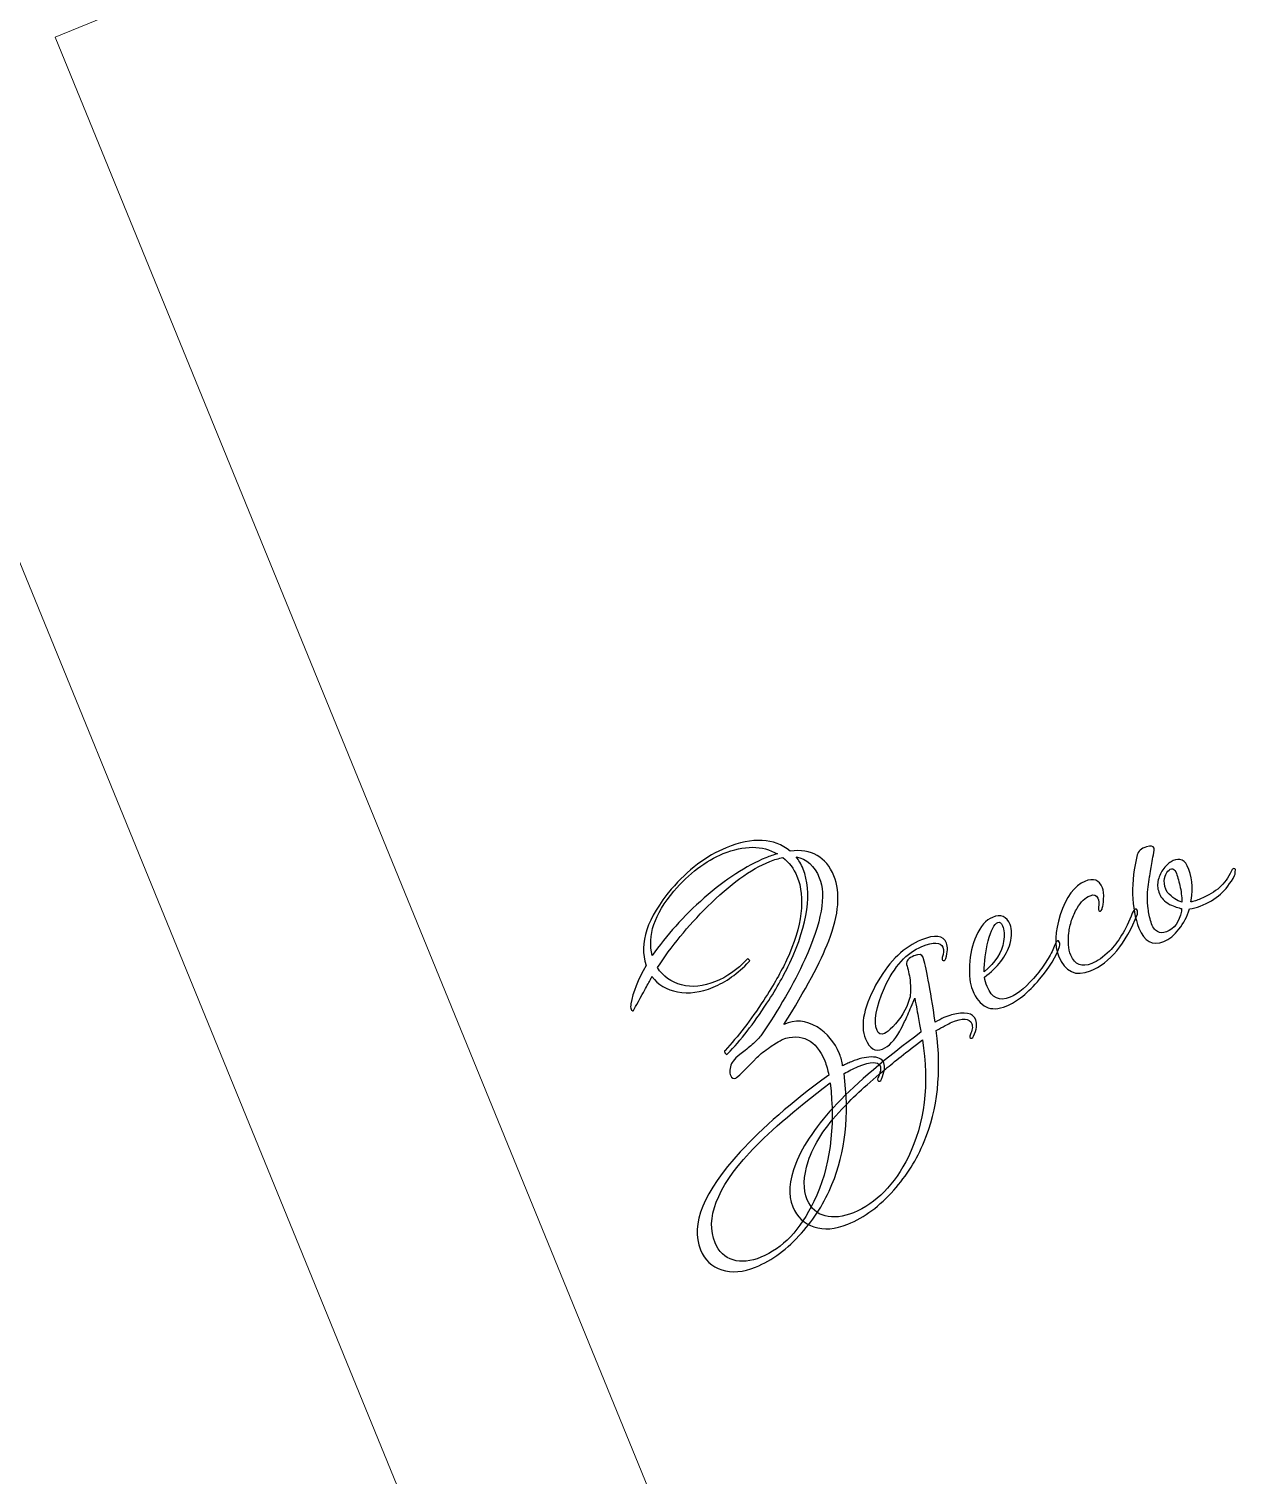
# Model space of a CAD drawing. Header units: centimetres. Extents: x -32 to 84, y -99 to 5.
# Drawn here: x -4.019 to -1.413, y -78.616 to -75.494 of the extents above; entities that cross this region are included whole.
import ezdxf

# ---------------------------------------------------------------- set-up
doc = ezdxf.new("R2010")
doc.units = ezdxf.units.CM
doc.header["$MEASUREMENT"] = 0
doc.layers.add('layer 1', color=7, linetype='Continuous')

msp = doc.modelspace()

# ---------------------------------------------------------------- linework, layer by layer
at = {"layer": 'layer 1', "color": 250, "lineweight": 18}
for points in [[(-6.06182, -65.85935), (-6.06182, -65.85935), (12.93818, -65.85935), (12.93818, -65.85935), (12.93818, -65.85935), (12.93818, -65.85935), (12.93818, -84.85935), (12.93818, -84.85935), (12.93818, -84.85935), (12.93818, -84.85935), (-6.06182, -84.85935), (-6.06182, -84.85935), (-6.06182, -84.85935), (-6.06182, -84.85935), (-6.06182, -65.85935), (-6.06182, -65.85935)], [(-4.63005, -75.20005), (-4.63005, -75.20005), (1.85005, -72.55272), (1.85005, -72.55272), (1.85005, -72.55272), (1.85005, -72.55272), (4.87556, -79.95855), (4.87556, -79.95855), (4.87556, -79.95855), (4.87556, -79.95855), (-1.60454, -82.60587), (-1.60454, -82.60587), (-1.60454, -82.60587), (-1.60454, -82.60587), (-4.63005, -75.20005), (-4.63005, -75.20005)], [(-3.96244, -75.51214), (-3.96244, -75.51214), (1.59193, -73.243), (1.59193, -73.243), (1.59193, -73.243), (1.59193, -73.243), (3.86107, -78.79737), (3.86107, -78.79737), (3.86107, -78.79737), (3.86107, -78.79737), (-1.69331, -81.06651), (-1.69331, -81.06651), (-1.69331, -81.06651), (-1.69331, -81.06651), (-3.96244, -75.51214), (-3.96244, -75.51214)]]:
    msp.add_open_spline(points, degree=3, knots=[0, 0, 0, 0, 0.2, 0.2, 0.2, 0.2, 0.4, 0.4, 0.4, 0.4, 0.6, 0.6, 0.6, 0.6, 1, 1, 1, 1], dxfattribs=at)
at = {"layer": 'layer 1', "color": 250}
for points, knots in [([(-2.28248, -77.32258), (-2.26766, -77.35886), (-2.2714, -77.40569), (-2.29367, -77.46306), (-2.29367, -77.46306), (-2.31118, -77.50832), (-2.34335, -77.56847), (-2.39018, -77.64349), (-2.39018, -77.64349), (-2.36631, -77.63247), (-2.34254, -77.63419), (-2.31885, -77.64864), (-2.31885, -77.64864), (-2.29684, -77.66209), (-2.28065, -77.68152), (-2.27027, -77.70692), (-2.27027, -77.70692), (-2.26686, -77.71527), (-2.26462, -77.72388), (-2.26353, -77.73274), (-2.26353, -77.73274), (-2.26078, -77.7312), (-2.2578, -77.72967), (-2.25461, -77.72815), (-2.25461, -77.72815), (-2.25141, -77.72664), (-2.24802, -77.72513), (-2.24438, -77.72365), (-2.24438, -77.72365), (-2.22915, -77.71743), (-2.21509, -77.71401), (-2.2022, -77.71341), (-2.2022, -77.71341), (-2.18743, -77.71331), (-2.17826, -77.7176), (-2.1747, -77.7263), (-2.1747, -77.7263), (-2.17143, -77.73429), (-2.17321, -77.74603), (-2.18002, -77.76151), (-2.18002, -77.76151), (-2.18087, -77.76355), (-2.18203, -77.76487), (-2.18348, -77.76546), (-2.18348, -77.76546), (-2.18565, -77.76635), (-2.18711, -77.76589), (-2.18786, -77.76407), (-2.18786, -77.76407), (-2.18845, -77.76262), (-2.18831, -77.76088), (-2.18745, -77.75883), (-2.18745, -77.75883), (-2.18201, -77.74729), (-2.18047, -77.73862), (-2.18284, -77.73281), (-2.18284, -77.73281), (-2.187, -77.72265), (-2.20268, -77.72313), (-2.22989, -77.73424), (-2.22989, -77.73424), (-2.2357, -77.73662), (-2.24107, -77.73903), (-2.246, -77.74147), (-2.246, -77.74147), (-2.25093, -77.74391), (-2.25579, -77.74652), (-2.26057, -77.74932), (-2.26057, -77.74932), (-2.24877, -77.83934), (-2.25747, -77.91912), (-2.28665, -77.98863), (-2.28665, -77.98863), (-2.30246, -78.02769), (-2.32437, -78.06268), (-2.35239, -78.0936), (-2.35239, -78.0936), (-2.38241, -78.12789), (-2.41539, -78.15237), (-2.4513, -78.16704), (-2.4513, -78.16704), (-2.47852, -78.17816), (-2.5029, -78.18017), (-2.52442, -78.1731), (-2.52442, -78.1731), (-2.54594, -78.16601), (-2.56116, -78.15158), (-2.57005, -78.12981), (-2.57005, -78.12981), (-2.59244, -78.07501), (-2.56387, -78.00449), (-2.48437, -77.91823), (-2.48437, -77.91823), (-2.43758, -77.86694), (-2.37396, -77.81173), (-2.29352, -77.75262), (-2.29352, -77.75262), (-2.29549, -77.74157), (-2.2984, -77.73133), (-2.30226, -77.7219), (-2.30226, -77.7219), (-2.32079, -77.67653), (-2.35145, -77.66111), (-2.39421, -77.67562), (-2.39421, -77.67562), (-2.4003, -77.67937), (-2.40555, -77.68259), (-2.40997, -77.68524), (-2.40997, -77.68524), (-2.41439, -77.68788), (-2.41791, -77.69017), (-2.42051, -77.69208), (-2.42051, -77.69208), (-2.42609, -77.69606), (-2.4312, -77.69984), (-2.43588, -77.70344), (-2.43588, -77.70344), (-2.44054, -77.70704), (-2.4445, -77.71056), (-2.44775, -77.71401), (-2.44775, -77.71401), (-2.47542, -77.74268), (-2.49088, -77.75767), (-2.49416, -77.75901), (-2.49416, -77.75901), (-2.49924, -77.76109), (-2.50288, -77.7594), (-2.50511, -77.75396), (-2.50511, -77.75396), (-2.50807, -77.74669), (-2.50741, -77.73796), (-2.50312, -77.72773), (-2.50312, -77.72773), (-2.50033, -77.72109), (-2.49065, -77.71163), (-2.47407, -77.69935), (-2.47407, -77.69935), (-2.46473, -77.69215), (-2.45726, -77.68582), (-2.45166, -77.68036), (-2.45166, -77.68036), (-2.44606, -77.67489), (-2.44217, -77.67066), (-2.44002, -77.66765), (-2.44002, -77.66765), (-2.40105, -77.61067), (-2.36946, -77.55585), (-2.34525, -77.50318), (-2.34525, -77.50318), (-2.30893, -77.42314), (-2.29848, -77.36426), (-2.3139, -77.32651), (-2.3139, -77.32651), (-2.32442, -77.30076), (-2.34113, -77.28577), (-2.36401, -77.28156), (-2.36401, -77.28156), (-2.35822, -77.28852), (-2.35316, -77.29724), (-2.34886, -77.30777), (-2.34886, -77.30777), (-2.32855, -77.35748), (-2.33806, -77.42489), (-2.3774, -77.50998), (-2.3774, -77.50998), (-2.38306, -77.52202), (-2.38998, -77.53543), (-2.39814, -77.5502), (-2.39814, -77.5502), (-2.40629, -77.56496), (-2.41601, -77.58079), (-2.42732, -77.59769), (-2.42732, -77.59769), (-2.44164, -77.61963), (-2.45569, -77.63966), (-2.46945, -77.65777), (-2.46945, -77.65777), (-2.48323, -77.67589), (-2.49734, -77.69214), (-2.51179, -77.7065), (-2.51179, -77.7065), (-2.51301, -77.7087), (-2.51465, -77.70832), (-2.51671, -77.70534), (-2.51671, -77.70534), (-2.51899, -77.70289), (-2.51919, -77.70085), (-2.5173, -77.69923), (-2.5173, -77.69923), (-2.48979, -77.6702), (-2.46199, -77.63408), (-2.43392, -77.59086), (-2.43392, -77.59086), (-2.42297, -77.57411), (-2.41344, -77.55857), (-2.40532, -77.54425), (-2.40532, -77.54425), (-2.3972, -77.52992), (-2.39032, -77.51673), (-2.38465, -77.50468), (-2.38465, -77.50468), (-2.3507, -77.43025), (-2.3432, -77.36982), (-2.36218, -77.32337), (-2.36218, -77.32337), (-2.36899, -77.30668), (-2.37915, -77.29325), (-2.39261, -77.28309), (-2.39261, -77.28309), (-2.3969, -77.28399), (-2.40142, -77.2851), (-2.40618, -77.28641), (-2.40618, -77.28641), (-2.41093, -77.28772), (-2.41585, -77.28941), (-2.42093, -77.29148), (-2.42093, -77.29148), (-2.46194, -77.30823), (-2.50669, -77.3407), (-2.55518, -77.38888), (-2.55518, -77.38888), (-2.59759, -77.43119), (-2.63362, -77.47513), (-2.66329, -77.5207), (-2.66329, -77.5207), (-2.65135, -77.53953), (-2.63402, -77.55193), (-2.61125, -77.55788), (-2.61125, -77.55788), (-2.5885, -77.56382), (-2.56406, -77.56145), (-2.53794, -77.55078), (-2.53794, -77.55078), (-2.51399, -77.541), (-2.49143, -77.52522), (-2.47026, -77.50344), (-2.47026, -77.50344), (-2.46904, -77.50126), (-2.46755, -77.50128), (-2.46579, -77.50353), (-2.46579, -77.50353), (-2.46359, -77.50474), (-2.46361, -77.50623), (-2.46586, -77.508), (-2.46586, -77.508), (-2.48977, -77.53344), (-2.5155, -77.55179), (-2.54309, -77.56305), (-2.54309, -77.56305), (-2.5703, -77.57417), (-2.59583, -77.5775), (-2.61966, -77.57305), (-2.61966, -77.57305), (-2.64349, -77.56861), (-2.66196, -77.55763), (-2.67504, -77.54011), (-2.67504, -77.54011), (-2.67526, -77.54062), (-2.67706, -77.54399), (-2.68042, -77.55024), (-2.68042, -77.55024), (-2.6838, -77.5565), (-2.68904, -77.56594), (-2.69616, -77.57858), (-2.69616, -77.57858), (-2.70865, -77.6019), (-2.71508, -77.61363), (-2.71545, -77.61378), (-2.71545, -77.61378), (-2.71725, -77.61452), (-2.71876, -77.61344), (-2.71995, -77.61054), (-2.71995, -77.61054), (-2.72128, -77.60727), (-2.72141, -77.60329), (-2.72036, -77.59863), (-2.72036, -77.59863), (-2.71639, -77.57414), (-2.70542, -77.54659), (-2.68744, -77.51596), (-2.68744, -77.51596), (-2.70367, -77.46797), (-2.68561, -77.41317), (-2.63329, -77.35157), (-2.63329, -77.35157), (-2.59757, -77.30945), (-2.55813, -77.27958), (-2.51494, -77.26193), (-2.51494, -77.26193), (-2.45761, -77.23851), (-2.41156, -77.24087), (-2.37677, -77.269), (-2.37677, -77.269), (-2.33066, -77.26371), (-2.29924, -77.28157), (-2.28248, -77.32258)], [0, 0, 0, 0, 0.0133333, 0.0133333, 0.0133333, 0.0133333, 0.0266667, 0.0266667, 0.0266667, 0.0266667, 0.04, 0.04, 0.04, 0.04, 0.0533333, 0.0533333, 0.0533333, 0.0533333, 0.0666667, 0.0666667, 0.0666667, 0.0666667, 0.08, 0.08, 0.08, 0.08, 0.0933333, 0.0933333, 0.0933333, 0.0933333, 0.1066667, 0.1066667, 0.1066667, 0.1066667, 0.12, 0.12, 0.12, 0.12, 0.1333333, 0.1333333, 0.1333333, 0.1333333, 0.1466667, 0.1466667, 0.1466667, 0.1466667, 0.16, 0.16, 0.16, 0.16, 0.1733333, 0.1733333, 0.1733333, 0.1733333, 0.1866667, 0.1866667, 0.1866667, 0.1866667, 0.2, 0.2, 0.2, 0.2, 0.2133333, 0.2133333, 0.2133333, 0.2133333, 0.2266667, 0.2266667, 0.2266667, 0.2266667, 0.24, 0.24, 0.24, 0.24, 0.2533333, 0.2533333, 0.2533333, 0.2533333, 0.2666667, 0.2666667, 0.2666667, 0.2666667, 0.28, 0.28, 0.28, 0.28, 0.2933333, 0.2933333, 0.2933333, 0.2933333, 0.3066667, 0.3066667, 0.3066667, 0.3066667, 0.32, 0.32, 0.32, 0.32, 0.3333333, 0.3333333, 0.3333333, 0.3333333, 0.3466667, 0.3466667, 0.3466667, 0.3466667, 0.36, 0.36, 0.36, 0.36, 0.3733333, 0.3733333, 0.3733333, 0.3733333, 0.3866667, 0.3866667, 0.3866667, 0.3866667, 0.4, 0.4, 0.4, 0.4, 0.4133333, 0.4133333, 0.4133333, 0.4133333, 0.4266667, 0.4266667, 0.4266667, 0.4266667, 0.44, 0.44, 0.44, 0.44, 0.4533333, 0.4533333, 0.4533333, 0.4533333, 0.4666667, 0.4666667, 0.4666667, 0.4666667, 0.48, 0.48, 0.48, 0.48, 0.4933333, 0.4933333, 0.4933333, 0.4933333, 0.5066667, 0.5066667, 0.5066667, 0.5066667, 0.52, 0.52, 0.52, 0.52, 0.5333333, 0.5333333, 0.5333333, 0.5333333, 0.5466667, 0.5466667, 0.5466667, 0.5466667, 0.56, 0.56, 0.56, 0.56, 0.5733333, 0.5733333, 0.5733333, 0.5733333, 0.5866667, 0.5866667, 0.5866667, 0.5866667, 0.6, 0.6, 0.6, 0.6, 0.6133333, 0.6133333, 0.6133333, 0.6133333, 0.6266667, 0.6266667, 0.6266667, 0.6266667, 0.64, 0.64, 0.64, 0.64, 0.6533333, 0.6533333, 0.6533333, 0.6533333, 0.6666667, 0.6666667, 0.6666667, 0.6666667, 0.68, 0.68, 0.68, 0.68, 0.6933333, 0.6933333, 0.6933333, 0.6933333, 0.7066667, 0.7066667, 0.7066667, 0.7066667, 0.72, 0.72, 0.72, 0.72, 0.7333333, 0.7333333, 0.7333333, 0.7333333, 0.7466667, 0.7466667, 0.7466667, 0.7466667, 0.76, 0.76, 0.76, 0.76, 0.7733333, 0.7733333, 0.7733333, 0.7733333, 0.7866667, 0.7866667, 0.7866667, 0.7866667, 0.8, 0.8, 0.8, 0.8, 0.8133333, 0.8133333, 0.8133333, 0.8133333, 0.8266667, 0.8266667, 0.8266667, 0.8266667, 0.84, 0.84, 0.84, 0.84, 0.8533333, 0.8533333, 0.8533333, 0.8533333, 0.8666667, 0.8666667, 0.8666667, 0.8666667, 0.88, 0.88, 0.88, 0.88, 0.8933333, 0.8933333, 0.8933333, 0.8933333, 0.9066667, 0.9066667, 0.9066667, 0.9066667, 0.92, 0.92, 0.92, 0.92, 0.9333333, 0.9333333, 0.9333333, 0.9333333, 0.9466667, 0.9466667, 0.9466667, 0.9466667, 0.96, 0.96, 0.96, 0.96, 0.9733333, 0.9733333, 0.9733333, 0.9733333, 1, 1, 1, 1]), ([(-2.6745, -77.49479), (-2.6593, -77.47291), (-2.64239, -77.4516), (-2.62376, -77.43088), (-2.62376, -77.43088), (-2.60514, -77.41014), (-2.58461, -77.3899), (-2.56219, -77.37015), (-2.56219, -77.37015), (-2.51604, -77.32971), (-2.47175, -77.30081), (-2.4293, -77.28347), (-2.4293, -77.28347), (-2.42058, -77.27991), (-2.41219, -77.27712), (-2.40413, -77.27509), (-2.40413, -77.27509), (-2.43718, -77.25641), (-2.47619, -77.25626), (-2.52118, -77.27464), (-2.52118, -77.27464), (-2.55929, -77.29021), (-2.59482, -77.31721), (-2.62781, -77.35568), (-2.62781, -77.35568), (-2.66973, -77.40541), (-2.68529, -77.45178), (-2.6745, -77.49479)], [0, 0, 0, 0, 0.125, 0.125, 0.125, 0.125, 0.25, 0.25, 0.25, 0.25, 0.375, 0.375, 0.375, 0.375, 0.5, 0.5, 0.5, 0.5, 0.625, 0.625, 0.625, 0.625, 0.75, 0.75, 0.75, 0.75, 1, 1, 1, 1]), ([(-1.55803, -77.38419), (-1.56914, -77.37772), (-1.57651, -77.37004), (-1.58014, -77.36115), (-1.58014, -77.36115), (-1.58377, -77.35225), (-1.58477, -77.34335), (-1.58312, -77.33442), (-1.58312, -77.33442), (-1.58147, -77.32549), (-1.57799, -77.31719), (-1.57266, -77.30951), (-1.57266, -77.30951), (-1.56733, -77.30182), (-1.56144, -77.29603), (-1.55499, -77.29213), (-1.55499, -77.29213), (-1.54854, -77.28822), (-1.5421, -77.28664), (-1.53564, -77.2874), (-1.53564, -77.2874), (-1.5292, -77.28815), (-1.52409, -77.29262), (-1.52032, -77.30083), (-1.52032, -77.30083), (-1.50967, -77.32273), (-1.5068, -77.34739), (-1.5117, -77.37479), (-1.5117, -77.37479), (-1.5117, -77.37479), (-1.51254, -77.37894), (-1.51254, -77.37894), (-1.51254, -77.37894), (-1.50934, -77.37848), (-1.50598, -77.37764), (-1.50245, -77.37641), (-1.50245, -77.37641), (-1.49893, -77.37518), (-1.49518, -77.37376), (-1.49119, -77.37213), (-1.49119, -77.37213), (-1.47428, -77.3648), (-1.46065, -77.35669), (-1.45032, -77.34781), (-1.45032, -77.34781), (-1.43997, -77.33892), (-1.43133, -77.32692), (-1.42438, -77.3118), (-1.42438, -77.3118), (-1.42402, -77.30955), (-1.42277, -77.30797), (-1.42058, -77.30707), (-1.42058, -77.30707), (-1.41987, -77.30678), (-1.41873, -77.30696), (-1.41719, -77.3076), (-1.41719, -77.3076), (-1.41567, -77.30824), (-1.41511, -77.30908), (-1.41554, -77.31011), (-1.41554, -77.31011), (-1.41697, -77.31492), (-1.41729, -77.31748), (-1.41652, -77.31781), (-1.41652, -77.31781), (-1.41576, -77.31813), (-1.41617, -77.31945), (-1.41774, -77.3218), (-1.41774, -77.3218), (-1.42695, -77.33869), (-1.4372, -77.35218), (-1.44852, -77.36231), (-1.44852, -77.36231), (-1.45984, -77.37244), (-1.47428, -77.38089), (-1.49184, -77.38764), (-1.49184, -77.38764), (-1.49945, -77.39075), (-1.50726, -77.39288), (-1.51527, -77.39403), (-1.51527, -77.39403), (-1.52017, -77.41), (-1.52769, -77.42451), (-1.53782, -77.43754), (-1.53782, -77.43754), (-1.54796, -77.45057), (-1.55883, -77.45946), (-1.57043, -77.4642), (-1.57043, -77.4642), (-1.59511, -77.47428), (-1.61302, -77.46466), (-1.62415, -77.43534), (-1.62415, -77.43534), (-1.63275, -77.41429), (-1.63735, -77.38982), (-1.63795, -77.3619), (-1.63795, -77.3619), (-1.63856, -77.334), (-1.63514, -77.30581), (-1.62771, -77.27738), (-1.62771, -77.27738), (-1.62623, -77.26957), (-1.61954, -77.26366), (-1.60764, -77.25965), (-1.60764, -77.25965), (-1.59864, -77.25682), (-1.59317, -77.25776), (-1.59124, -77.26248), (-1.59124, -77.26248), (-1.59137, -77.26422), (-1.5914, -77.26572), (-1.59132, -77.26695), (-1.59132, -77.26695), (-1.59376, -77.28065), (-1.59594, -77.29319), (-1.59787, -77.30456), (-1.59787, -77.30456), (-1.59978, -77.31593), (-1.60099, -77.32256), (-1.60148, -77.32446), (-1.60148, -77.32446), (-1.60223, -77.33197), (-1.60314, -77.33932), (-1.60422, -77.34654), (-1.60422, -77.34654), (-1.60529, -77.35375), (-1.60586, -77.36117), (-1.60591, -77.36882), (-1.60591, -77.36882), (-1.60596, -77.37646), (-1.60545, -77.38472), (-1.60436, -77.39359), (-1.60436, -77.39359), (-1.60328, -77.40247), (-1.60121, -77.4122), (-1.59815, -77.42281), (-1.59815, -77.42281), (-1.59487, -77.43291), (-1.59032, -77.43963), (-1.58451, -77.44296), (-1.58451, -77.44296), (-1.5787, -77.44631), (-1.57216, -77.44649), (-1.56491, -77.44353), (-1.56491, -77.44353), (-1.54822, -77.43671), (-1.53734, -77.42189), (-1.53227, -77.39907), (-1.53227, -77.39907), (-1.5322, -77.3982), (-1.53217, -77.39723), (-1.53217, -77.39618), (-1.53217, -77.39618), (-1.53218, -77.39512), (-1.53215, -77.39415), (-1.53209, -77.39328), (-1.53209, -77.39328), (-1.53901, -77.39188), (-1.54766, -77.38885), (-1.55803, -77.38419)], [0, 0, 0, 0, 0.0243902, 0.0243902, 0.0243902, 0.0243902, 0.0487805, 0.0487805, 0.0487805, 0.0487805, 0.0731707, 0.0731707, 0.0731707, 0.0731707, 0.097561, 0.097561, 0.097561, 0.097561, 0.1219512, 0.1219512, 0.1219512, 0.1219512, 0.1463415, 0.1463415, 0.1463415, 0.1463415, 0.1707317, 0.1707317, 0.1707317, 0.1707317, 0.195122, 0.195122, 0.195122, 0.195122, 0.2195122, 0.2195122, 0.2195122, 0.2195122, 0.2439024, 0.2439024, 0.2439024, 0.2439024, 0.2682927, 0.2682927, 0.2682927, 0.2682927, 0.2926829, 0.2926829, 0.2926829, 0.2926829, 0.3170732, 0.3170732, 0.3170732, 0.3170732, 0.3414634, 0.3414634, 0.3414634, 0.3414634, 0.3658537, 0.3658537, 0.3658537, 0.3658537, 0.3902439, 0.3902439, 0.3902439, 0.3902439, 0.4146341, 0.4146341, 0.4146341, 0.4146341, 0.4390244, 0.4390244, 0.4390244, 0.4390244, 0.4634146, 0.4634146, 0.4634146, 0.4634146, 0.4878049, 0.4878049, 0.4878049, 0.4878049, 0.5121951, 0.5121951, 0.5121951, 0.5121951, 0.5365854, 0.5365854, 0.5365854, 0.5365854, 0.5609756, 0.5609756, 0.5609756, 0.5609756, 0.5853659, 0.5853659, 0.5853659, 0.5853659, 0.6097561, 0.6097561, 0.6097561, 0.6097561, 0.6341463, 0.6341463, 0.6341463, 0.6341463, 0.6585366, 0.6585366, 0.6585366, 0.6585366, 0.6829268, 0.6829268, 0.6829268, 0.6829268, 0.7073171, 0.7073171, 0.7073171, 0.7073171, 0.7317073, 0.7317073, 0.7317073, 0.7317073, 0.7560976, 0.7560976, 0.7560976, 0.7560976, 0.7804878, 0.7804878, 0.7804878, 0.7804878, 0.804878, 0.804878, 0.804878, 0.804878, 0.8292683, 0.8292683, 0.8292683, 0.8292683, 0.8536585, 0.8536585, 0.8536585, 0.8536585, 0.8780488, 0.8780488, 0.8780488, 0.8780488, 0.902439, 0.902439, 0.902439, 0.902439, 0.9268293, 0.9268293, 0.9268293, 0.9268293, 0.9512195, 0.9512195, 0.9512195, 0.9512195, 1, 1, 1, 1]), ([(-1.54479, -77.314), (-1.54686, -77.30892), (-1.54987, -77.30675), (-1.55379, -77.30751), (-1.55379, -77.30751), (-1.55771, -77.30827), (-1.56117, -77.31095), (-1.56416, -77.31556), (-1.56416, -77.31556), (-1.56714, -77.32016), (-1.56892, -77.32619), (-1.56949, -77.33362), (-1.56949, -77.33362), (-1.57004, -77.34104), (-1.56793, -77.34907), (-1.56313, -77.3577), (-1.56313, -77.3577), (-1.55727, -77.36377), (-1.55191, -77.36857), (-1.54709, -77.3721), (-1.54709, -77.3721), (-1.54226, -77.37564), (-1.53707, -77.37795), (-1.53153, -77.37908), (-1.53153, -77.37908), (-1.53184, -77.36693), (-1.53328, -77.35513), (-1.53583, -77.34369), (-1.53583, -77.34369), (-1.53839, -77.33223), (-1.54138, -77.32234), (-1.54479, -77.314)], [0, 0, 0, 0, 0.1111111, 0.1111111, 0.1111111, 0.1111111, 0.2222222, 0.2222222, 0.2222222, 0.2222222, 0.3333333, 0.3333333, 0.3333333, 0.3333333, 0.4444444, 0.4444444, 0.4444444, 0.4444444, 0.5555556, 0.5555556, 0.5555556, 0.5555556, 0.6666667, 0.6666667, 0.6666667, 0.6666667, 0.7777778, 0.7777778, 0.7777778, 0.7777778, 1, 1, 1, 1]), ([(-1.62765, -77.40502), (-1.65295, -77.46954), (-1.68664, -77.5104), (-1.72873, -77.5276), (-1.72873, -77.5276), (-1.76067, -77.54065), (-1.78367, -77.52993), (-1.79775, -77.49546), (-1.79775, -77.49546), (-1.80694, -77.47296), (-1.80566, -77.44344), (-1.79393, -77.40688), (-1.79393, -77.40688), (-1.78111, -77.36777), (-1.76346, -77.34362), (-1.74095, -77.33443), (-1.74095, -77.33443), (-1.72245, -77.32687), (-1.70979, -77.33144), (-1.70297, -77.34813), (-1.70297, -77.34813), (-1.7006, -77.35394), (-1.69973, -77.36227), (-1.70038, -77.37312), (-1.70038, -77.37312), (-1.70057, -77.37785), (-1.70101, -77.38195), (-1.70171, -77.38541), (-1.70171, -77.38541), (-1.70241, -77.38888), (-1.70312, -77.3918), (-1.70383, -77.39422), (-1.70383, -77.39422), (-1.7049, -77.39677), (-1.70599, -77.39827), (-1.70708, -77.39872), (-1.70708, -77.39872), (-1.7107, -77.4002), (-1.71218, -77.39762), (-1.7115, -77.391), (-1.7115, -77.391), (-1.71047, -77.38211), (-1.71092, -77.3753), (-1.71285, -77.37058), (-1.71285, -77.37058), (-1.71566, -77.3637), (-1.72125, -77.36195), (-1.72959, -77.36536), (-1.72959, -77.36536), (-1.74048, -77.36981), (-1.74976, -77.37868), (-1.75746, -77.39199), (-1.75746, -77.39199), (-1.76249, -77.40039), (-1.7665, -77.40923), (-1.7695, -77.41849), (-1.7695, -77.41849), (-1.77248, -77.42777), (-1.77449, -77.43684), (-1.77551, -77.44573), (-1.77551, -77.44573), (-1.77655, -77.45462), (-1.77675, -77.46318), (-1.77615, -77.47139), (-1.77615, -77.47139), (-1.77554, -77.47962), (-1.77391, -77.48699), (-1.77124, -77.49352), (-1.77124, -77.49352), (-1.76264, -77.51457), (-1.74745, -77.52064), (-1.72568, -77.51174), (-1.72568, -77.51174), (-1.71407, -77.507), (-1.70143, -77.49803), (-1.68778, -77.48483), (-1.68778, -77.48483), (-1.66934, -77.46671), (-1.65295, -77.43948), (-1.63858, -77.40313), (-1.63858, -77.40313), (-1.63644, -77.39801), (-1.63427, -77.39501), (-1.6321, -77.39413), (-1.6321, -77.39413), (-1.62998, -77.39411), (-1.62856, -77.39501), (-1.62782, -77.39683), (-1.62782, -77.39683), (-1.62693, -77.399), (-1.62687, -77.40173), (-1.62765, -77.40502)], [0, 0, 0, 0, 0.0416667, 0.0416667, 0.0416667, 0.0416667, 0.0833333, 0.0833333, 0.0833333, 0.0833333, 0.125, 0.125, 0.125, 0.125, 0.1666667, 0.1666667, 0.1666667, 0.1666667, 0.2083333, 0.2083333, 0.2083333, 0.2083333, 0.25, 0.25, 0.25, 0.25, 0.2916667, 0.2916667, 0.2916667, 0.2916667, 0.3333333, 0.3333333, 0.3333333, 0.3333333, 0.375, 0.375, 0.375, 0.375, 0.4166667, 0.4166667, 0.4166667, 0.4166667, 0.4583333, 0.4583333, 0.4583333, 0.4583333, 0.5, 0.5, 0.5, 0.5, 0.5416667, 0.5416667, 0.5416667, 0.5416667, 0.5833333, 0.5833333, 0.5833333, 0.5833333, 0.625, 0.625, 0.625, 0.625, 0.6666667, 0.6666667, 0.6666667, 0.6666667, 0.7083333, 0.7083333, 0.7083333, 0.7083333, 0.75, 0.75, 0.75, 0.75, 0.7916667, 0.7916667, 0.7916667, 0.7916667, 0.8333333, 0.8333333, 0.8333333, 0.8333333, 0.875, 0.875, 0.875, 0.875, 0.9166667, 0.9166667, 0.9166667, 0.9166667, 1, 1, 1, 1]), ([(-1.7954, -77.47481), (-1.80193, -77.49611), (-1.81639, -77.5198), (-1.83876, -77.54588), (-1.83876, -77.54588), (-1.86329, -77.57496), (-1.88718, -77.59423), (-1.9104, -77.60372), (-1.9104, -77.60372), (-1.94415, -77.61751), (-1.96858, -77.6059), (-1.9837, -77.56889), (-1.9837, -77.56889), (-1.98918, -77.55546), (-1.99118, -77.53765), (-1.98965, -77.51543), (-1.98965, -77.51543), (-1.98859, -77.49213), (-1.98383, -77.47113), (-1.97538, -77.45244), (-1.97538, -77.45244), (-1.96585, -77.43118), (-1.9542, -77.41774), (-1.94042, -77.41211), (-1.94042, -77.41211), (-1.92226, -77.4047), (-1.90956, -77.40988), (-1.9023, -77.42766), (-1.9023, -77.42766), (-1.89785, -77.43855), (-1.89783, -77.45208), (-1.90222, -77.46828), (-1.90222, -77.46828), (-1.91047, -77.49577), (-1.92892, -77.52004), (-1.95759, -77.54107), (-1.95759, -77.54107), (-1.95652, -77.54783), (-1.95458, -77.55467), (-1.95177, -77.56155), (-1.95177, -77.56155), (-1.94169, -77.58623), (-1.92521, -77.5939), (-1.90235, -77.58456), (-1.90235, -77.58456), (-1.88421, -77.57715), (-1.86475, -77.56052), (-1.84397, -77.53467), (-1.84397, -77.53467), (-1.83446, -77.52273), (-1.82652, -77.51156), (-1.8202, -77.50114), (-1.8202, -77.50114), (-1.81387, -77.49072), (-1.80904, -77.4808), (-1.80568, -77.47139), (-1.80568, -77.47139), (-1.80175, -77.46131), (-1.79846, -77.45954), (-1.79579, -77.46608), (-1.79579, -77.46608), (-1.7949, -77.46825), (-1.79476, -77.47116), (-1.7954, -77.47481)], [0, 0, 0, 0, 0.0588235, 0.0588235, 0.0588235, 0.0588235, 0.1176471, 0.1176471, 0.1176471, 0.1176471, 0.1764706, 0.1764706, 0.1764706, 0.1764706, 0.2352941, 0.2352941, 0.2352941, 0.2352941, 0.2941176, 0.2941176, 0.2941176, 0.2941176, 0.3529412, 0.3529412, 0.3529412, 0.3529412, 0.4117647, 0.4117647, 0.4117647, 0.4117647, 0.4705882, 0.4705882, 0.4705882, 0.4705882, 0.5294118, 0.5294118, 0.5294118, 0.5294118, 0.5882353, 0.5882353, 0.5882353, 0.5882353, 0.6470588, 0.6470588, 0.6470588, 0.6470588, 0.7058824, 0.7058824, 0.7058824, 0.7058824, 0.7647059, 0.7647059, 0.7647059, 0.7647059, 0.8235294, 0.8235294, 0.8235294, 0.8235294, 0.8823529, 0.8823529, 0.8823529, 0.8823529, 1, 1, 1, 1]), ([(-1.91644, -77.46456), (-1.91429, -77.45013), (-1.91492, -77.43875), (-1.91833, -77.43041), (-1.91833, -77.43041), (-1.921, -77.42387), (-1.92451, -77.42149), (-1.92886, -77.42327), (-1.92886, -77.42327), (-1.93649, -77.42639), (-1.94338, -77.43957), (-1.94954, -77.46284), (-1.94954, -77.46284), (-1.95519, -77.48632), (-1.95811, -77.50868), (-1.95833, -77.52994), (-1.95833, -77.52994), (-1.93337, -77.50916), (-1.91941, -77.48736), (-1.91644, -77.46456)], [0, 0, 0, 0, 0.1666667, 0.1666667, 0.1666667, 0.1666667, 0.3333333, 0.3333333, 0.3333333, 0.3333333, 0.5, 0.5, 0.5, 0.5, 0.6666667, 0.6666667, 0.6666667, 0.6666667, 1, 1, 1, 1]), ([(-2.04076, -77.50074), (-2.04182, -77.50329), (-2.04291, -77.50479), (-2.044, -77.50524), (-2.044, -77.50524), (-2.04617, -77.50613), (-2.04771, -77.50548), (-2.04859, -77.50331), (-2.04859, -77.50331), (-2.04889, -77.50258), (-2.04887, -77.50109), (-2.04852, -77.49883), (-2.04852, -77.49883), (-2.04553, -77.48956), (-2.04515, -77.48221), (-2.04737, -77.47677), (-2.04737, -77.47677), (-2.05212, -77.46515), (-2.06719, -77.46453), (-2.09259, -77.47491), (-2.09259, -77.47491), (-2.12524, -77.48825), (-2.15222, -77.51811), (-2.17349, -77.56449), (-2.17349, -77.56449), (-2.19196, -77.60634), (-2.19727, -77.63687), (-2.18941, -77.65611), (-2.18941, -77.65611), (-2.1863, -77.66372), (-2.18094, -77.66598), (-2.17331, -77.66286), (-2.17331, -77.66286), (-2.1686, -77.66094), (-2.1627, -77.6562), (-2.15562, -77.64865), (-2.15562, -77.64865), (-2.13828, -77.63099), (-2.12609, -77.61055), (-2.11906, -77.58734), (-2.11906, -77.58734), (-2.11658, -77.57787), (-2.11628, -77.56462), (-2.11815, -77.5476), (-2.11815, -77.5476), (-2.11999, -77.5348), (-2.12248, -77.52354), (-2.1256, -77.51381), (-2.1256, -77.51381), (-2.12697, -77.50632), (-2.12167, -77.50012), (-2.10969, -77.49523), (-2.10969, -77.49523), (-2.09845, -77.49064), (-2.09192, -77.49157), (-2.09012, -77.49804), (-2.09012, -77.49804), (-2.087, -77.50777), (-2.08319, -77.52432), (-2.07874, -77.5477), (-2.07874, -77.5477), (-2.07427, -77.57106), (-2.06932, -77.60132), (-2.06387, -77.63847), (-2.06387, -77.63847), (-2.05061, -77.63052), (-2.03879, -77.62527), (-2.0284, -77.62272), (-2.0284, -77.62272), (-1.99984, -77.61486), (-1.98253, -77.61837), (-1.97645, -77.63325), (-1.97645, -77.63325), (-1.97274, -77.64232), (-1.97426, -77.65416), (-1.98099, -77.66877), (-1.98099, -77.66877), (-1.98186, -77.67081), (-1.98302, -77.67213), (-1.98446, -77.67272), (-1.98446, -77.67272), (-1.98664, -77.67362), (-1.9881, -77.67316), (-1.98885, -77.67134), (-1.98885, -77.67134), (-1.98944, -77.66988), (-1.9893, -77.66814), (-1.98844, -77.66609), (-1.98844, -77.66609), (-1.98365, -77.65608), (-1.9825, -77.648), (-1.98502, -77.64183), (-1.98502, -77.64183), (-1.98991, -77.62986), (-2.00433, -77.62876), (-2.02827, -77.63854), (-2.02827, -77.63854), (-2.03213, -77.64054), (-2.03684, -77.64299), (-2.04242, -77.64591), (-2.04242, -77.64591), (-2.04801, -77.64883), (-2.05438, -77.65238), (-2.06155, -77.65658), (-2.06155, -77.65658), (-2.04976, -77.74661), (-2.05845, -77.82638), (-2.08764, -77.89589), (-2.08764, -77.89589), (-2.10344, -77.93495), (-2.12535, -77.96994), (-2.15337, -78.00086), (-2.15337, -78.00086), (-2.1834, -78.03516), (-2.21637, -78.05963), (-2.25229, -78.07431), (-2.25229, -78.07431), (-2.2795, -78.08543), (-2.30389, -78.08744), (-2.3254, -78.08036), (-2.3254, -78.08036), (-2.34693, -78.07327), (-2.36213, -78.05884), (-2.37103, -78.03707), (-2.37103, -78.03707), (-2.38141, -78.01166), (-2.37931, -77.98053), (-2.36473, -77.94367), (-2.36473, -77.94367), (-2.3488, -77.90287), (-2.31896, -77.85956), (-2.27523, -77.81375), (-2.27523, -77.81375), (-2.23148, -77.76793), (-2.17125, -77.71664), (-2.0945, -77.65989), (-2.0945, -77.65989), (-2.09588, -77.6524), (-2.09764, -77.64264), (-2.0998, -77.63061), (-2.0998, -77.63061), (-2.10196, -77.61858), (-2.10467, -77.6039), (-2.10792, -77.58661), (-2.10792, -77.58661), (-2.10792, -77.58661), (-2.11565, -77.60501), (-2.11565, -77.60501), (-2.11565, -77.60501), (-2.12102, -77.61779), (-2.12574, -77.6285), (-2.12983, -77.63716), (-2.12983, -77.63716), (-2.13392, -77.64582), (-2.13728, -77.65259), (-2.13994, -77.65749), (-2.13994, -77.65749), (-2.15152, -77.67788), (-2.16402, -77.69082), (-2.17744, -77.6963), (-2.17744, -77.6963), (-2.19341, -77.70283), (-2.20568, -77.69557), (-2.21428, -77.67452), (-2.21428, -77.67452), (-2.22674, -77.64404), (-2.21758, -77.60219), (-2.18682, -77.54898), (-2.18682, -77.54898), (-2.16187, -77.50534), (-2.13072, -77.47588), (-2.09335, -77.46061), (-2.09335, -77.46061), (-2.06432, -77.44875), (-2.04639, -77.45118), (-2.03958, -77.46786), (-2.03958, -77.46786), (-2.03631, -77.47585), (-2.0367, -77.4868), (-2.04076, -77.50074)], [0, 0, 0, 0, 0.0217391, 0.0217391, 0.0217391, 0.0217391, 0.0434783, 0.0434783, 0.0434783, 0.0434783, 0.0652174, 0.0652174, 0.0652174, 0.0652174, 0.0869565, 0.0869565, 0.0869565, 0.0869565, 0.1086957, 0.1086957, 0.1086957, 0.1086957, 0.1304348, 0.1304348, 0.1304348, 0.1304348, 0.1521739, 0.1521739, 0.1521739, 0.1521739, 0.173913, 0.173913, 0.173913, 0.173913, 0.1956522, 0.1956522, 0.1956522, 0.1956522, 0.2173913, 0.2173913, 0.2173913, 0.2173913, 0.2391304, 0.2391304, 0.2391304, 0.2391304, 0.2608696, 0.2608696, 0.2608696, 0.2608696, 0.2826087, 0.2826087, 0.2826087, 0.2826087, 0.3043478, 0.3043478, 0.3043478, 0.3043478, 0.326087, 0.326087, 0.326087, 0.326087, 0.3478261, 0.3478261, 0.3478261, 0.3478261, 0.3695652, 0.3695652, 0.3695652, 0.3695652, 0.3913043, 0.3913043, 0.3913043, 0.3913043, 0.4130435, 0.4130435, 0.4130435, 0.4130435, 0.4347826, 0.4347826, 0.4347826, 0.4347826, 0.4565217, 0.4565217, 0.4565217, 0.4565217, 0.4782609, 0.4782609, 0.4782609, 0.4782609, 0.5, 0.5, 0.5, 0.5, 0.5217391, 0.5217391, 0.5217391, 0.5217391, 0.5434783, 0.5434783, 0.5434783, 0.5434783, 0.5652174, 0.5652174, 0.5652174, 0.5652174, 0.5869565, 0.5869565, 0.5869565, 0.5869565, 0.6086957, 0.6086957, 0.6086957, 0.6086957, 0.6304348, 0.6304348, 0.6304348, 0.6304348, 0.6521739, 0.6521739, 0.6521739, 0.6521739, 0.673913, 0.673913, 0.673913, 0.673913, 0.6956522, 0.6956522, 0.6956522, 0.6956522, 0.7173913, 0.7173913, 0.7173913, 0.7173913, 0.7391304, 0.7391304, 0.7391304, 0.7391304, 0.7608696, 0.7608696, 0.7608696, 0.7608696, 0.7826087, 0.7826087, 0.7826087, 0.7826087, 0.8043478, 0.8043478, 0.8043478, 0.8043478, 0.826087, 0.826087, 0.826087, 0.826087, 0.8478261, 0.8478261, 0.8478261, 0.8478261, 0.8695652, 0.8695652, 0.8695652, 0.8695652, 0.8913043, 0.8913043, 0.8913043, 0.8913043, 0.9130435, 0.9130435, 0.9130435, 0.9130435, 0.9347826, 0.9347826, 0.9347826, 0.9347826, 0.9565217, 0.9565217, 0.9565217, 0.9565217, 1, 1, 1, 1]), ([(-2.09155, -77.67646), (-2.12628, -77.70335), (-2.15267, -77.7243), (-2.17069, -77.73927), (-2.17069, -77.73927), (-2.18963, -77.75506), (-2.20699, -77.77009), (-2.22276, -77.78437), (-2.22276, -77.78437), (-2.23853, -77.79864), (-2.25272, -77.81259), (-2.26536, -77.82623), (-2.26536, -77.82623), (-2.28335, -77.84543), (-2.29846, -77.86441), (-2.31069, -77.88317), (-2.31069, -77.88317), (-2.32293, -77.90193), (-2.33204, -77.92057), (-2.33802, -77.93911), (-2.33802, -77.93911), (-2.3484, -77.97172), (-2.349, -77.99927), (-2.3398, -78.02178), (-2.3398, -78.02178), (-2.33224, -78.04028), (-2.31946, -78.05189), (-2.30145, -78.0566), (-2.30145, -78.0566), (-2.28344, -78.0613), (-2.263, -78.05899), (-2.24013, -78.04965), (-2.24013, -78.04965), (-2.19116, -78.02964), (-2.1517, -77.98939), (-2.1218, -77.92889), (-2.1218, -77.92889), (-2.08643, -77.85686), (-2.07635, -77.77272), (-2.09155, -77.67646)], [0, 0, 0, 0, 0.0909091, 0.0909091, 0.0909091, 0.0909091, 0.1818182, 0.1818182, 0.1818182, 0.1818182, 0.2727273, 0.2727273, 0.2727273, 0.2727273, 0.3636364, 0.3636364, 0.3636364, 0.3636364, 0.4545455, 0.4545455, 0.4545455, 0.4545455, 0.5454545, 0.5454545, 0.5454545, 0.5454545, 0.6363636, 0.6363636, 0.6363636, 0.6363636, 0.7272727, 0.7272727, 0.7272727, 0.7272727, 0.8181818, 0.8181818, 0.8181818, 0.8181818, 1, 1, 1, 1]), ([(-2.29056, -77.7692), (-2.37046, -77.83064), (-2.42844, -77.88099), (-2.46447, -77.92028), (-2.46447, -77.92028), (-2.53539, -77.99751), (-2.56018, -78.06225), (-2.53883, -78.11451), (-2.53883, -78.11451), (-2.53082, -78.13411), (-2.51782, -78.14647), (-2.49985, -78.15163), (-2.49985, -78.15163), (-2.48187, -78.15677), (-2.46199, -78.15489), (-2.44022, -78.14599), (-2.44022, -78.14599), (-2.39305, -78.12672), (-2.35484, -78.08656), (-2.32558, -78.02548), (-2.32558, -78.02548), (-2.29068, -77.95237), (-2.279, -77.86694), (-2.29056, -77.7692)], [0, 0, 0, 0, 0.1428571, 0.1428571, 0.1428571, 0.1428571, 0.2857143, 0.2857143, 0.2857143, 0.2857143, 0.4285714, 0.4285714, 0.4285714, 0.4285714, 0.5714286, 0.5714286, 0.5714286, 0.5714286, 0.7142857, 0.7142857, 0.7142857, 0.7142857, 1, 1, 1, 1])]:
    msp.add_open_spline(points, degree=3, knots=knots, dxfattribs=at)

doc.saveas('drawing.dxf')
